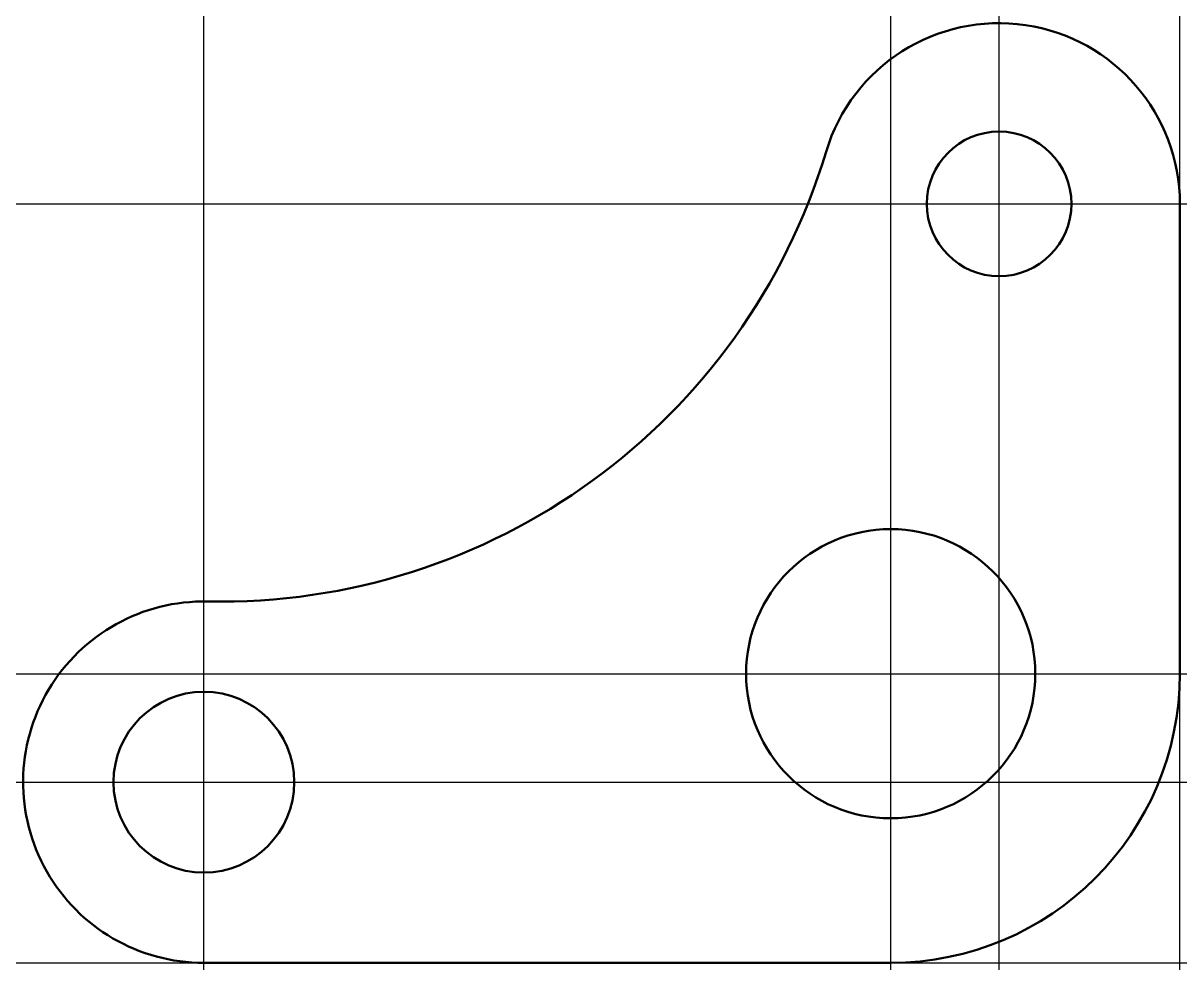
# Model space of a CAD drawing. Header units: millimetres. Extents: x -20 to 108, y -20 to 84.
import ezdxf

# ---------------------------------------------------------------- set-up
doc = ezdxf.new("R2010")
doc.units = ezdxf.units.MM
doc.layers.add('Construction', color=3, linetype='Continuous', lineweight=25)
doc.layers.add('Object', color=7, linetype='Continuous', lineweight=50)

msp = doc.modelspace()

# ---------------------------------------------------------------- linework, layer by layer
at = {"layer": 'Construction'}
for p, direction in [((0, 0), (0, 1)), ((76, 0), (0, 1)), ((88, 0), (0, 1)), ((108, 0), (0, 1)), ((0, 64), (1, 0)), ((0, 12), (1, 0)), ((0, 0), (1, 0)), ((0, -20), (1, 0))]:
    msp.add_xline(p, direction, dxfattribs=at)
at = {"layer": 'Object'}
for p, q in [((108, 12), (108, 64)), ((0, -20), (76, -20))]:
    msp.add_line(p, q, dxfattribs=at)
for centre, radius in [((88, 64), 8), ((76, 12), 16), ((0, 0), 10)]:
    msp.add_circle(centre, radius, dxfattribs=at)
for centre, radius, start, end in [((88, 64), 20, 0, 163.2209), ((1.83, 89.98), 70, 268.8338, 343.2209), ((0, 0), 20, 88.8338, 270), ((76, 12), 32, 270, 0)]:
    msp.add_arc(centre, radius, start, end, dxfattribs=at)

doc.saveas('drawing.dxf')
